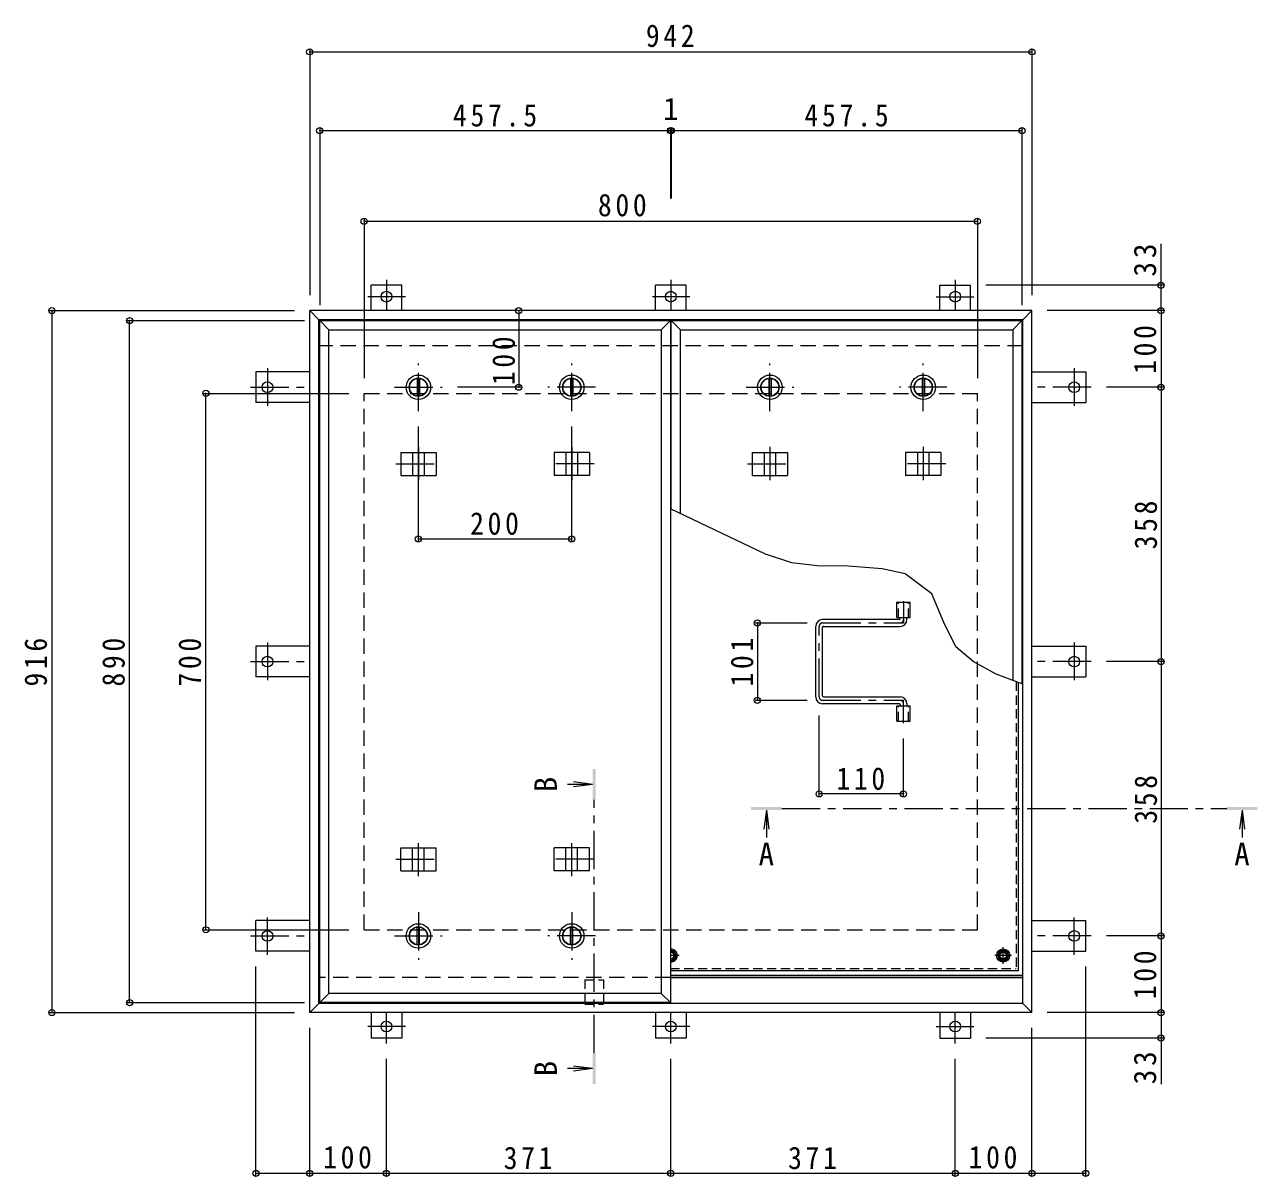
# Model space of a CAD drawing. Units: millimetres on the paper, enlarged 2 times, with parts at other scales. Extents: x -524 to 532, y -392 to 338.
# Drawn here: x -464.3 to -142.7, y -43.8 to 256.8 of the extents above; entities that cross this region are included whole.
import ezdxf
from ezdxf.enums import TextEntityAlignment as Align

# ---------------------------------------------------------------- set-up
doc = ezdxf.new("R2010")
doc.units = ezdxf.units.MM
doc.header["$LTSCALE"] = 2
doc.header["$PDMODE"] = 32
doc.header["$PDSIZE"] = 1.6
for name, pattern in [('CHAIN1', [8, 5, -1, 1, -1]), ('DASHED1', [1.8, 1.2, -0.6]), ('DASHED2', [3, 2, -1])]:
    doc.linetypes.add(name, pattern=pattern)
for name, color, linetype, lineweight in [('0-1_躯体', 2, 'Continuous', 9), ('0-2_仕上', 3, 'Continuous', 9), ('0-3_建具', 4, 'Continuous', 9), ('0-5_寸法', 7, 'Continuous', 9), ('0-6_ハッチ', 6, 'Continuous', 5), ('0-7', 5, 'Continuous', 5), ('0-A', 3, 'CHAIN1', 9), ('0-B', 2, 'Continuous', 9), ('0-C', 2, 'Continuous', 9), ('0-E', 3, 'Continuous', 9), ('0-F', 7, 'Continuous', 9)]:
    doc.layers.add(name, color=color, linetype=linetype, lineweight=lineweight)
doc.styles.add('ＭＳ ゴシック', font='')
doc.styles.get('ＭＳ ゴシック').set_extended_font_data('MS Gothic')

msp = doc.modelspace()

# ---------------------------------------------------------------- linework, layer by layer
at = {"layer": '0-1_躯体', "linetype": 'DASHED2'}
for p, q in [((-203.888, 172.957), (-387.488, 172.957)), ((-375.688, 160.557), (-215.688, 160.557)), ((-375.688, 20.557), (-375.688, 160.557)), ((-215.688, 20.557), (-215.688, 160.557)), ((-375.688, 20.557), (-215.688, 20.557)), ((-295.788, 8.157), (-387.488, 8.157))]:
    msp.add_line(p, q, dxfattribs=at)
at = {"layer": '0-1_躯体', "linetype": 'CHAIN1'}
for p, q in [((-321.538, 155.957), (-321.538, 168.357)), ((-229.838, 155.957), (-229.838, 168.357)), ((-315.338, 162.157), (-327.738, 162.157)), ((-223.638, 162.157), (-236.038, 162.157))]:
    msp.add_line(p, q, dxfattribs=at)
at = {"layer": '0-1_躯体'}
for p, q in [((-321.838, 164.437), (-321.838, 159.876)), ((-321.238, 164.437), (-321.238, 159.876)), ((-230.138, 164.437), (-230.138, 159.876)), ((-229.538, 164.437), (-229.538, 159.876)), ((-203.888, 8.157), (-295.788, 8.157))]:
    msp.add_line(p, q, dxfattribs=at)
for centre, radius in [((-321.538, 162.157), 3.2), ((-321.538, 162.157), 2.4), ((-321.538, 162.157), 2.3), ((-229.838, 162.157), 3.2), ((-229.838, 162.157), 2.4), ((-229.838, 162.157), 2.3)]:
    msp.add_circle(centre, radius, dxfattribs=at)
at = {"layer": '0-2_仕上'}
for p, q in [((-387.288, 179.557), (-295.788, 179.557)), ((-387.288, 1.556), (-387.288, 179.557)), ((-384.888, 3.957), (-384.888, 177.156)), ((-298.188, 177.156), (-295.788, 179.557)), ((-298.188, 177.156), (-298.188, 3.957)), ((-295.788, 179.557), (-295.788, 1.556)), ((-295.588, 179.557), (-204.088, 179.557)), ((-295.588, 130.343), (-295.588, 179.557)), ((-293.188, 129.201), (-293.188, 177.156)), ((-206.488, 177.156), (-204.088, 179.557)), ((-206.488, 177.156), (-206.488, 85.64)), ((-204.088, 179.557), (-204.088, 84.711)), ((-236.718, 102.057), (-236.718, 106.057)), ((-236.718, 106.057), (-233.258, 106.057)), ((-233.258, 102.057), (-233.258, 106.057)), ((-236.718, 102.057), (-233.258, 102.057)), ((-236.718, 75.057), (-236.718, 79.057)), ((-236.718, 79.057), (-233.258, 79.057)), ((-233.258, 75.057), (-233.258, 79.057)), ((-236.718, 75.057), (-233.258, 75.057)), ((-387.288, 1.556), (-384.888, 3.957)), ((-298.188, 3.957), (-384.888, 3.957)), ((-295.788, 1.556), (-298.188, 3.957)), ((-295.788, 1.556), (-387.288, 1.556))]:
    msp.add_line(p, q, dxfattribs=at)
at = {"layer": '0-2_仕上', "linetype": 'DASHED1'}
for p, q in [((-236.258, 102.057), (-236.258, 106.057)), ((-233.718, 102.057), (-233.718, 106.057)), ((-236.258, 75.057), (-236.258, 79.057)), ((-233.718, 75.057), (-233.718, 79.057))]:
    msp.add_line(p, q, dxfattribs=at)
at = {"layer": '0-2_仕上', "color": 4}
for p, q in [((-316.088, 58.508), (-322.642, 58.508)), ((-316.088, 58.508), (-321.045, 59.161)), ((-316.088, 58.508), (-321.045, 57.856)), ((-270.766, 51.81), (-271.419, 46.853)), ((-270.766, 51.81), (-270.766, 44.689)), ((-270.766, 51.81), (-270.114, 46.853)), ((-146.675, 51.81), (-147.328, 46.853)), ((-146.675, 51.81), (-146.023, 46.853)), ((-146.675, 51.81), (-146.675, 44.689)), ((-316.088, -15.643), (-322.642, -15.643)), ((-316.088, -15.643), (-321.045, -14.99)), ((-316.088, -15.643), (-321.045, -16.296))]:
    msp.add_line(p, q, dxfattribs=at)
at = {"layer": '0-2_仕上', "color": 4, "linetype": 'CHAIN1'}
for p, q in [((-315.688, -11.643), (-315.688, 54.508)), ((-266.766, 52.21), (-150.675, 52.21))]:
    msp.add_line(p, q, dxfattribs=at)
at = {"layer": '0-2_仕上'}
for points in [[(-387.288, 179.557), (-384.888, 177.156), (-298.188, 177.156)], [(-295.588, 179.557), (-293.188, 177.156), (-206.488, 177.156)]]:
    msp.add_lwpolyline(points, dxfattribs=at)
at = {"layer": '0-2_仕上', "color": 4}
for points in [[(-315.288, 62.508), (-316.088, 62.508), (-315.288, 54.508), (-316.088, 54.508)], [(-274.766, 51.81), (-274.766, 52.61), (-266.766, 51.81), (-266.766, 52.61)], [(-142.675, 51.81), (-142.675, 52.61), (-150.675, 51.81), (-150.675, 52.61)], [(-316.088, -19.643), (-315.288, -19.643), (-316.088, -11.643), (-315.288, -11.643)]]:
    msp.add_solid(points, dxfattribs=at)
at = {"layer": '0-3_建具', "color": 2}
for p, q in [((-389.888, 182.157), (-387.488, 179.757)), ((-201.488, 182.157), (-389.888, 182.157)), ((-389.888, -1.043), (-389.888, 182.157)), ((-201.488, 182.157), (-203.888, 179.757)), ((-201.488, -1.043), (-201.488, 182.157)), ((-203.888, 179.757), (-387.488, 179.757)), ((-387.488, 1.357), (-387.488, 179.757)), ((-203.888, 1.357), (-203.888, 179.757)), ((-203.888, 8.157), (-295.788, 8.157)), ((-389.888, -1.043), (-387.488, 1.357)), ((-203.888, 1.357), (-387.488, 1.357)), ((-201.488, -1.043), (-203.888, 1.357)), ((-201.488, -1.043), (-389.888, -1.043))]:
    msp.add_line(p, q, dxfattribs=at)
at = {"layer": '0-3_建具'}
for p, q in [((-366.155, 145.157), (-366.155, 139.157)), ((-366.155, 145.157), (-356.92, 145.157)), ((-363.038, 145.157), (-363.038, 139.157)), ((-360.038, 145.157), (-360.038, 139.157)), ((-356.92, 145.157), (-356.92, 139.157)), ((-316.92, 145.157), (-326.155, 145.157)), ((-326.155, 145.157), (-326.155, 139.157)), ((-323.038, 145.157), (-323.038, 139.157)), ((-320.038, 145.157), (-320.038, 139.157)), ((-316.92, 145.157), (-316.92, 139.157)), ((-274.455, 145.157), (-274.455, 139.157)), ((-274.455, 145.157), (-265.22, 145.157)), ((-271.338, 145.157), (-271.338, 139.157)), ((-268.338, 145.157), (-268.338, 139.157)), ((-265.22, 145.157), (-265.22, 139.157)), ((-225.22, 145.157), (-234.455, 145.157)), ((-234.455, 145.157), (-234.455, 139.157)), ((-231.338, 145.157), (-231.338, 139.157)), ((-228.338, 145.157), (-228.338, 139.157)), ((-225.22, 145.157), (-225.22, 139.157)), ((-366.155, 139.157), (-356.92, 139.157)), ((-316.92, 139.157), (-326.155, 139.157)), ((-274.455, 139.157), (-265.22, 139.157)), ((-225.22, 139.157), (-234.455, 139.157)), ((-366.155, 35.957), (-366.155, 41.957)), ((-366.155, 41.957), (-356.92, 41.957)), ((-363.038, 35.957), (-363.038, 41.957)), ((-360.038, 35.957), (-360.038, 41.957)), ((-356.92, 35.957), (-356.92, 41.957)), ((-316.92, 41.957), (-326.155, 41.957)), ((-326.155, 35.957), (-326.155, 41.957)), ((-323.038, 35.957), (-323.038, 41.957)), ((-320.038, 35.957), (-320.038, 41.957)), ((-316.92, 35.957), (-316.92, 41.957)), ((-366.155, 35.957), (-356.92, 35.957)), ((-316.92, 35.957), (-326.155, 35.957))]:
    msp.add_line(p, q, dxfattribs=at)
at = {"layer": '0-3_建具', "linetype": 'CHAIN1'}
for p, q in [((-361.538, 146.58), (-361.538, 137.932)), ((-321.538, 146.58), (-321.538, 137.932)), ((-269.838, 146.58), (-269.838, 137.932)), ((-229.838, 146.58), (-229.838, 137.932)), ((-367.419, 142.157), (-355.656, 142.157)), ((-315.656, 142.157), (-327.419, 142.157)), ((-275.719, 142.157), (-263.956, 142.157)), ((-223.956, 142.157), (-235.719, 142.157)), ((-361.538, 34.533), (-361.538, 43.181)), ((-321.538, 34.533), (-321.538, 43.181)), ((-367.419, 38.957), (-355.656, 38.957)), ((-315.656, 38.957), (-327.419, 38.957))]:
    msp.add_line(p, q, dxfattribs=at)
at = {"layer": '0-5_寸法'}
for p, q in [((-167.783, 188.796), (-167.783, 199.549)), ((-270.961, 118.628), (-295.788, 130.438)), ((-167.783, -7.683), (-167.783, -19.753))]:
    msp.add_line(p, q, dxfattribs=at)
msp.add_lwpolyline([(-203.888, 84.633), (-210.796, 87.308), (-216.843, 90.593), (-221.357, 94.441), (-224.427, 100.73), (-227.591, 108.222), (-234.583, 113.466), (-240.577, 114.798), (-249.401, 115.464), (-257.475, 115.548), (-264.135, 116.297), (-270.961, 118.628)], dxfattribs=at)
at = {"layer": '0-5_寸法', "linetype": 'DASHED1'}
for points in [[(-318.148, 7.517), (-313.228, 7.517), (-313.228, 1.117)], [(-318.148, 7.517), (-318.148, 1.117), (-313.228, 1.117)]]:
    msp.add_lwpolyline(points, dxfattribs=at)
at = {"layer": '0-6_ハッチ', "linetype": 'CHAIN1'}
for p, q in [((-234.988, 106.333), (-234.988, 100.657)), ((-256.988, 81.359), (-256.988, 99.755)), ((-256.086, 100.657), (-234.988, 100.657)), ((-256.086, 80.457), (-234.988, 80.457)), ((-234.988, 74.479), (-234.988, 80.457))]:
    msp.add_line(p, q, dxfattribs=at)
at = {"layer": '0-6_ハッチ'}
for p, q in [((-257.888, 81.357), (-257.888, 99.757)), ((-236.088, 101.557), (-256.088, 101.557)), ((-255.888, 99.757), (-235.888, 99.757)), ((-235.888, 101.757), (-235.888, 102.057)), ((-234.088, 101.557), (-234.088, 102.057)), ((-256.088, 81.557), (-256.088, 99.557)), ((-255.888, 81.357), (-235.888, 81.357)), ((-236.088, 79.557), (-256.088, 79.557)), ((-235.888, 79.357), (-235.888, 79.057)), ((-234.088, 79.557), (-234.088, 79.057)), ((-295.788, 8.757), (-203.888, 8.757)), ((-295.788, 8.157), (-203.888, 8.157))]:
    msp.add_line(p, q, dxfattribs=at)
for centre, radius, start, end in [((-256.088, 99.757), 1.8, 90, 180), ((-255.888, 99.557), 0.2, 90, 180), ((-236.088, 101.757), 0.2, 270, 0), ((-235.888, 101.557), 1.8, 270, 0), ((-256.088, 81.357), 1.8, 180, 270), ((-255.888, 81.557), 0.2, 180, 270), ((-235.888, 79.557), 1.8, 0, 90), ((-236.088, 79.357), 0.2, 0, 90)]:
    msp.add_arc(centre, radius, start, end, dxfattribs=at)
at = {"layer": '0-6_ハッチ', "linetype": 'CHAIN1'}
for centre, radius, start, end in [((-256.086, 99.755), 0.902, 90, 180), ((-235.888, 101.557), 0.9, 270.29569, 0), ((-256.086, 81.359), 0.902, 180, 270), ((-235.888, 79.557), 0.9, 0, 89.70431)]:
    msp.add_arc(centre, radius, start, end, dxfattribs=at)
at = {"layer": '0-7'}
for radius in [1, 0.838]:
    msp.add_circle((-208.988, 13.857), radius, dxfattribs=at)
for radius, start, end in [(1, 264.25774, 95.74226), (0.838, 263.13945, 96.86055)]:
    msp.add_arc((-295.688, 13.857), radius, start, end, dxfattribs=at)
at = {"layer": '0-A', "linetype": 'DASHED1'}
for p in [(-205.628, 85.307), (-295.788, 10.497)]:
    msp.add_line(p, (-205.628, 10.497), dxfattribs=at)
at = {"layer": '0-A', "linetype": 'Continuous'}
for q in [(-204.988, 85.059), (-295.788, 9.857)]:
    msp.add_line((-204.988, 9.857), q, dxfattribs=at)
at = {"layer": '0-A'}
for p, q in [((-293.552, 13.857), (-295.788, 13.857)), ((-295.688, 11.721), (-295.688, 15.992)), ((-206.852, 13.857), (-211.123, 13.857)), ((-208.988, 11.721), (-208.988, 15.992))]:
    msp.add_line(p, q, dxfattribs=at)
at = {"layer": '0-B'}
for p, q in [((-295.788, 15.157), (-294.938, 15.157)), ((-294.188, 13.857), (-294.938, 15.157)), ((-294.188, 13.857), (-294.938, 12.557)), ((-210.488, 13.857), (-209.737, 15.157)), ((-209.737, 15.157), (-208.238, 15.157)), ((-207.488, 13.857), (-208.238, 15.157)), ((-207.488, 13.857), (-208.238, 12.557)), ((-295.788, 12.557), (-294.938, 12.557))]:
    msp.add_line(p, q, dxfattribs=at)
msp.add_lwpolyline([(-210.488, 13.857), (-209.737, 12.557), (-208.238, 12.557)], dxfattribs=at)
for radius in [1.7, 1.3]:
    msp.add_circle((-208.988, 13.857), radius, dxfattribs=at)
for radius, start, end in [(1.7, 266.62595, 93.37405), (1.3, 265.58602, 94.41398)]:
    msp.add_arc((-295.688, 13.857), radius, start, end, dxfattribs=at)
at = {"layer": '0-C', "linetype": 'CHAIN1'}
for p, q in [((-361.538, 155.957), (-361.538, 168.357)), ((-269.838, 155.957), (-269.838, 168.357)), ((-367.738, 162.157), (-355.338, 162.157)), ((-276.038, 162.157), (-263.638, 162.157)), ((-361.538, 25.157), (-361.538, 12.757)), ((-321.538, 25.157), (-321.538, 12.757)), ((-367.738, 18.957), (-355.338, 18.957)), ((-315.338, 18.957), (-327.738, 18.957))]:
    msp.add_line(p, q, dxfattribs=at)
at = {"layer": '0-C'}
for p, q in [((-361.838, 164.437), (-361.838, 159.876)), ((-361.238, 164.437), (-361.238, 159.876)), ((-270.138, 164.437), (-270.138, 159.876)), ((-269.538, 164.437), (-269.538, 159.876)), ((-361.838, 16.676), (-361.838, 21.237)), ((-361.238, 16.676), (-361.238, 21.237)), ((-321.838, 16.676), (-321.838, 21.237)), ((-321.238, 16.676), (-321.238, 21.237))]:
    msp.add_line(p, q, dxfattribs=at)
for centre, radius in [((-361.538, 162.157), 3.2), ((-361.538, 162.157), 2.4), ((-361.538, 162.157), 2.3), ((-269.838, 162.157), 3.2), ((-269.838, 162.157), 2.4), ((-269.838, 162.157), 2.3), ((-361.538, 18.957), 3.2), ((-361.538, 18.957), 2.4), ((-361.538, 18.957), 2.3), ((-321.538, 18.957), 3.2), ((-321.538, 18.957), 2.4), ((-321.538, 18.957), 2.3)]:
    msp.add_circle(centre, radius, dxfattribs=at)
at = {"layer": '0-E', "linetype": 'CHAIN1'}
for p, q in [((-369.888, 190.228), (-369.888, 182.196)), ((-295.688, 190.228), (-295.688, 182.196)), ((-221.488, 190.228), (-221.488, 182.196)), ((-364.92, 185.796), (-374.697, 185.796)), ((-290.72, 185.796), (-300.497, 185.796)), ((-226.456, 185.796), (-216.678, 185.796)), ((-400.928, 167.125), (-400.928, 157.347)), ((-190.447, 167.125), (-190.447, 157.347)), ((-405.359, 162.157), (-389.888, 162.157)), ((-186.016, 162.157), (-201.487, 162.157)), ((-400.928, 95.525), (-400.928, 85.747)), ((-190.447, 95.525), (-190.447, 85.747)), ((-405.359, 90.557), (-389.888, 90.557)), ((-186.016, 90.557), (-201.487, 90.557)), ((-400.928, 13.989), (-400.928, 23.766)), ((-190.447, 13.989), (-190.447, 23.766)), ((-405.359, 18.957), (-389.888, 18.957)), ((-186.016, 18.957), (-201.487, 18.957)), ((-369.888, -9.115), (-369.888, -1.083)), ((-295.688, -9.115), (-295.688, -1.083)), ((-221.488, -9.115), (-221.488, -1.083)), ((-364.92, -4.683), (-374.697, -4.683)), ((-290.72, -4.683), (-300.497, -4.683)), ((-226.456, -4.683), (-216.678, -4.683))]:
    msp.add_line(p, q, dxfattribs=at)
at = {"layer": '0-E'}
for p, q in [((-365.888, 188.796), (-373.888, 188.796)), ((-373.888, 182.157), (-373.888, 188.796)), ((-365.888, 182.157), (-365.888, 188.796)), ((-291.688, 188.796), (-299.688, 188.796)), ((-299.688, 182.157), (-299.688, 188.796)), ((-291.688, 182.157), (-291.688, 188.796)), ((-225.488, 188.796), (-217.488, 188.796)), ((-225.488, 182.157), (-225.488, 188.796)), ((-217.488, 182.157), (-217.488, 188.796)), ((-403.928, 166.157), (-403.928, 158.157)), ((-389.888, 166.157), (-403.928, 166.157)), ((-201.487, 166.157), (-187.447, 166.157)), ((-187.447, 166.157), (-187.447, 158.157)), ((-389.888, 158.157), (-403.928, 158.157)), ((-201.487, 158.157), (-187.447, 158.157)), ((-403.928, 94.557), (-403.928, 86.557)), ((-389.888, 94.557), (-403.928, 94.557)), ((-201.487, 94.557), (-187.447, 94.557)), ((-187.447, 94.557), (-187.447, 86.557)), ((-389.888, 86.557), (-403.928, 86.557)), ((-201.487, 86.557), (-187.447, 86.557)), ((-403.928, 14.957), (-403.928, 22.957)), ((-389.888, 22.957), (-403.928, 22.957)), ((-201.487, 22.957), (-187.447, 22.957)), ((-187.447, 14.957), (-187.447, 22.957)), ((-389.888, 14.957), (-403.928, 14.957)), ((-201.487, 14.957), (-187.447, 14.957)), ((-373.888, -1.043), (-373.888, -7.683)), ((-365.888, -1.043), (-365.888, -7.683)), ((-299.688, -1.043), (-299.688, -7.683)), ((-291.688, -1.043), (-291.688, -7.683)), ((-225.488, -1.043), (-225.488, -7.683)), ((-217.488, -1.043), (-217.488, -7.683)), ((-365.888, -7.683), (-373.888, -7.683)), ((-291.688, -7.683), (-299.688, -7.683)), ((-225.488, -7.683), (-217.488, -7.683))]:
    msp.add_line(p, q, dxfattribs=at)
for centre in [(-369.888, 185.796), (-295.688, 185.796), (-221.488, 185.796), (-400.928, 162.157), (-190.447, 162.157), (-400.928, 90.557), (-190.447, 90.557), (-400.928, 18.957), (-190.447, 18.957), (-369.888, -4.683), (-295.688, -4.683), (-221.488, -4.683)]:
    msp.add_circle(centre, 1.4, dxfattribs=at)
at = {"layer": '0-F'}
for p, q in [((-389.888, 250.299), (-389.888, 186.157)), ((-389.888, 249.699), (-201.488, 249.699)), ((-201.488, 250.299), (-201.488, 186.157)), ((-387.288, 229.74), (-387.288, 183.557)), ((-387.288, 229.14), (-295.788, 229.14)), ((-295.788, 229.74), (-295.788, 211.399)), ((-295.788, 229.14), (-295.588, 229.14)), ((-295.588, 229.74), (-295.588, 211.399)), ((-295.588, 229.14), (-204.088, 229.14)), ((-204.088, 229.74), (-204.088, 183.557)), ((-375.688, 206.1), (-375.688, 164.557)), ((-215.688, 206.1), (-215.688, 164.557)), ((-375.688, 205.5), (-215.688, 205.5)), ((-167.183, 188.796), (-213.488, 188.796)), ((-167.783, 182.157), (-167.783, 188.796)), ((-457.768, 182.157), (-393.888, 182.157)), ((-457.168, 182.157), (-457.168, -1.043)), ((-335.354, 182.157), (-335.354, 162.157)), ((-167.183, 182.157), (-197.488, 182.157)), ((-167.783, 182.157), (-167.783, 162.157)), ((-437.479, 179.557), (-391.288, 179.557)), ((-436.879, 1.557), (-436.879, 179.557)), ((-334.754, 162.157), (-351.338, 162.157)), ((-167.183, 162.157), (-182.016, 162.157)), ((-167.783, 162.157), (-167.783, 90.557)), ((-417.589, 160.557), (-379.688, 160.557)), ((-416.989, 20.557), (-416.989, 160.557)), ((-361.538, 121.991), (-361.538, 151.957)), ((-321.538, 121.991), (-321.538, 151.957)), ((-361.538, 122.591), (-321.538, 122.591)), ((-273.712, 100.657), (-260.086, 100.657)), ((-273.112, 100.657), (-273.112, 80.457)), ((-167.183, 90.557), (-182.016, 90.557)), ((-167.783, 90.557), (-167.783, 18.957)), ((-273.712, 80.457), (-260.086, 80.457)), ((-256.988, 55.426), (-256.988, 76.457)), ((-234.988, 55.426), (-234.988, 70.479)), ((-234.988, 56.026), (-256.988, 56.026)), ((-417.589, 20.557), (-379.688, 20.557)), ((-167.183, 18.957), (-182.016, 18.957)), ((-167.783, 18.957), (-167.783, -1.043)), ((-403.928, -43.582), (-403.928, 10.957)), ((-187.447, -43.582), (-187.447, 10.957)), ((-437.479, 1.557), (-391.288, 1.557)), ((-457.768, -1.043), (-393.888, -1.043)), ((-167.183, -1.043), (-197.488, -1.043)), ((-167.783, -1.043), (-167.783, -7.683)), ((-389.888, -43.582), (-389.888, -5.043)), ((-201.488, -43.582), (-201.488, -5.043)), ((-167.183, -7.683), (-213.488, -7.683)), ((-369.888, -43.582), (-369.888, -13.115)), ((-295.688, -43.582), (-295.688, -13.115)), ((-221.488, -43.582), (-221.488, -13.115)), ((-403.928, -42.982), (-389.888, -42.982)), ((-389.888, -42.982), (-369.888, -42.982)), ((-369.888, -42.982), (-295.688, -42.982)), ((-295.688, -42.982), (-221.488, -42.982)), ((-221.488, -42.982), (-201.488, -42.982)), ((-201.488, -42.982), (-187.447, -42.982))]:
    msp.add_line(p, q, dxfattribs=at)
for p in [(-389.888, 249.699), (-201.488, 249.699), (-387.288, 229.14), (-295.788, 229.14), (-295.588, 229.14), (-204.088, 229.14), (-375.688, 205.5), (-215.688, 205.5), (-167.783, 188.796), (-457.168, 182.157), (-436.879, 179.557), (-335.354, 182.157), (-167.783, 182.157), (-416.989, 160.557), (-335.354, 162.157), (-167.783, 162.157), (-361.538, 122.591), (-321.538, 122.591), (-273.112, 100.657), (-167.783, 90.557), (-273.112, 80.457), (-256.988, 56.026), (-234.988, 56.026), (-416.989, 20.557), (-167.783, 18.957), (-436.879, 1.557), (-457.168, -1.043), (-167.783, -1.043), (-167.783, -7.683), (-403.928, -42.982), (-389.888, -42.982), (-369.888, -42.982), (-295.688, -42.982), (-221.488, -42.982), (-201.488, -42.982), (-187.447, -42.982)]:
    msp.add_point(p, dxfattribs=at)

# ---------------------------------------------------------------- texts
at = {"layer": '0-5_寸法', "color": 2, "style": 'ＭＳ ゴシック'}
for p in [(-323.66, 56.508), (-323.66, -17.643)]:
    msp.add_text('B', height=5.865, rotation=90, dxfattribs=at).set_placement(p, align=Align.BOTTOM_LEFT)
for p in [(-272.766, 35.671), (-148.675, 35.671)]:
    msp.add_text('A', height=5.865, dxfattribs=at).set_placement(p, align=Align.BOTTOM_LEFT)
at = {"layer": '0-F', "color": 2, "style": 'ＭＳ ゴシック'}
msp.add_text('1', height=5.865, dxfattribs=at).set_placement((-297.688, 230.14), align=Align.BOTTOM_LEFT)
at = {"layer": '0-F', "color": 2, "char_height": 5.865, "attachment_point": 7, "style": 'ＭＳ ゴシック'}
for s, insert in [('\\T1.27;\\W0.9;942', (-302.188, 250.899)), ('\\T1.28;\\W0.9;457.5', (-352.538, 230.14)), ('\\T1.28;\\W0.9;457.5', (-260.838, 230.14)), ('\\T1.27;\\W0.9;800', (-314.694, 206.7)), ('\\T1.27;\\W0.9;200', (-348.038, 123.591)), ('\\T1.27;\\W0.9;110', (-252.488, 57.026)), ('\\T1.27;\\W0.9;100', (-386.388, -41.782)), ('\\T1.27;\\W0.9;371', (-339.288, -41.982)), ('\\T1.27;\\W0.9;371', (-265.088, -41.982)), ('\\T1.27;\\W0.9;100', (-217.988, -41.782))]:
    msp.add_mtext(s, dxfattribs=dict(at, insert=insert))
at = {"layer": '0-F', "color": 2, "char_height": 5.865, "attachment_point": 7, "rotation": 90, "style": 'ＭＳ ゴシック'}
for s, insert in [('\\T1.27;\\W0.95;33', (-168.983, 191.049)), ('\\T1.27;\\W0.9;100', (-168.983, 165.657)), ('\\T1.27;\\W0.9;100', (-336.314, 162.713)), ('\\T1.27;\\W0.9;358', (-168.783, 119.857)), ('\\T1.27;\\W0.9;916', (-458.368, 84.057)), ('\\T1.27;\\W0.9;890', (-438.079, 84.057)), ('\\T1.27;\\W0.9;700', (-418.189, 84.057)), ('\\T1.27;\\W0.9;101', (-274.112, 84.057)), ('\\T1.27;\\W0.9;358', (-168.783, 48.257)), ('\\T1.27;\\W0.9;100', (-168.983, 2.457)), ('\\T1.27;\\W0.95;33', (-168.983, -19.753))]:
    msp.add_mtext(s, dxfattribs=dict(at, insert=insert))

doc.saveas('drawing.dxf')
